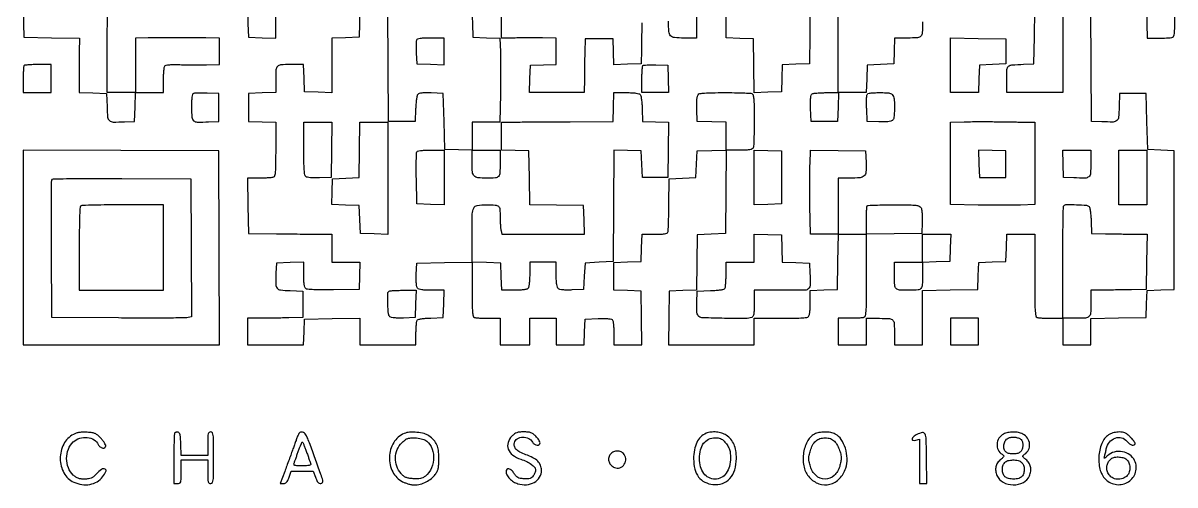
# Model space of a CAD drawing. Extents: x 156 to 936, y 95 to 969.
# Drawn here: x 156 to 936, y 95 to 408 of the extents above; entities that cross this region are included whole.
import ezdxf

# ---------------------------------------------------------------- set-up
doc = ezdxf.new("R2010")
doc.units = 0

msp = doc.modelspace()

# ---------------------------------------------------------------- linework, layer by layer
for points in [[(155.924948, 417), (156.212474, 407.75), (156.5, 398.5), (175.308155, 398.227721), (194.11631, 397.955442), (193.994184, 388.727721, 0.001587), (193.951937, 384.528032, 0.000933), (193.926724, 379.504479, 0.000933), (193.920254, 374.482371, 0.001592), (193.936029, 370.287526), (194, 361.075052), (203.25, 360.787526), (212.5, 360.5), (212.787398, 351.259666, 0.015844), (213.223546, 344.321238, 0.194277), (214.421808, 342.009645, 0.177046), (216.942653, 341.065605, 0.012739), (224.520917, 341.199088), (231.5, 341.5), (231.786212, 351.25), (232.072424, 361), (241.536212, 361), (251, 361), (251.015313, 369.25, -0.009665), (251.084374, 372.509357, -0.012708), (251.280368, 375.477874, -0.010213), (251.55538, 377.928183, -0.108551), (251.896124, 378.866166, -0.184333), (252.771148, 379.519725, -0.042456), (254.611371, 379.877611, -0.026789), (257.502486, 380.032888, -0.007081), (262.130811, 379.967769, 0.003372), (266.353091, 379.877032, 0.002083), (271.318113, 379.824514, 0.002089), (276.224355, 379.813556, 0.003753), (280.25, 379.851604), (289, 380), (289, 389), (289, 398), (279.75, 398.065327, 0.000911), (275.454106, 398.087835, 0.000484), (270.132812, 398.100863, 0.000482), (264.692963, 398.103677, 0.000748), (260, 398.094565, -0.000007), (255.342287, 398.078617, -0.000004), (250.014062, 398.060489, -0.000004), (244.851552, 398.043015, -0.000009), (240.75, 398.029238), (232, 398), (232, 379.5), (232, 361), (222.5, 361), (213, 361), (213, 398.393011, -0.001054), (213.045691, 420.076001, -0.009347)], [(688.87364, 423.615372, 0.000037), (688.808736, 416.342188, 0.000037), (688.736478, 408.10741, 0.000039), (688.666583, 400), (688.5, 380.5), (679.287036, 380.212964), (670.074071, 379.925929), (669.787036, 370.712964), (669.5, 361.5), (660.272703, 361.212775), (651.045405, 360.925549), (650.772703, 379.212775), (650.5, 397.5), (641.25, 397.787526), (632, 398.075052), (632, 407.537526), (632, 417)], [(765, 409.081787, -0.011383), (764.829699, 401.602433, -0.17474), (763.860357, 399.254392, -0.19588), (761.658416, 398.200408, -0.014894), (754.931944, 398), (746.077866, 398), (745.788933, 389.25), (745.5, 380.5), (736.5, 380), (727.5, 379.5), (727.212474, 370.25), (726.924948, 361), (717.498686, 361), (708.072424, 361), (707.786212, 351.25), (707.5, 341.5), (698.5, 341.5), (689.5, 341.5), (689.208654, 350.41543, -0.007874), (689.136581, 354.674656, -0.025891), (689.278743, 357.481964, -0.03736), (689.608404, 359.324421, -0.190691), (690.208654, 360.150117, -0.110447), (691.10652, 360.473134, -0.009524), (693.544105, 360.733216, -0.01219), (696.496014, 360.919039, -0.009158), (699.75, 360.984687), (708, 361), (708, 399), (708, 437)], [(384.075052, 417), (383.787526, 407.75), (383.5, 398.5), (374.25, 398.212474), (365, 397.924948), (365, 379.424948), (365, 360.924948), (355.75, 361.212474), (346.5, 361.5), (346.212474, 370.75), (345.924948, 380), (337.069463, 380, 0.014852), (330.343338, 379.800158, 0.195466), (328.140972, 378.748573, 0.175109), (327.170847, 376.405561, 0.011465), (327, 368.955738), (327, 361.075052), (317.75, 360.787526), (308.5, 360.5), (308.5, 351), (308.5, 341.5), (317.75, 341.212474), (327, 340.924948), (327, 322.569463, -0.002478), (326.948905, 312.261417, -0.01833), (326.720189, 307.353605, -0.036362), (326.288297, 304.606062, -0.248902), (325.418213, 303.606989, -0.068501), (324.399656, 303.368909, -0.007293), (321.968619, 303.178303, -0.008885), (319.052461, 303.044384, -0.007031), (315.896147, 303), (307.955869, 303), (308.227935, 284.25), (308.5, 265.5), (327.5, 265.299228, 0.000224), (335.452664, 265.218754, 0.000205), (343.635938, 265.142972, 0.000205), (350.936742, 265.081359, 0.000677), (355.75, 265.049228), (365, 265), (365, 255.5), (365, 246), (374.537526, 246), (384.075052, 246), (383.787526, 236.75), (383.5, 227.5), (366.059087, 227.285999, -0.004306), (358.398845, 227.257989, -0.010385), (352.733702, 227.403766, -0.008096), (348.515232, 227.668561, -0.154677), (347.309087, 228.158444, -0.15562), (346.715167, 229.086453, -0.030917), (346.321168, 231.042877, -0.024435), (346.075048, 233.830768, -0.009798), (346, 237.659971), (346, 246.075052), (336.75, 245.787526), (327.5, 245.5), (327.199088, 238.520917, 0.012477), (327.062458, 230.988791, 0.170867), (327.97509, 228.45151, 0.198326), (330.222155, 227.237089, 0.017722), (336.759315, 226.788797), (345.5, 226.5), (345.5, 217.5), (345.5, 208.5), (336, 208.300092, -0.001205), (331.692564, 208.219838, -0.000722), (326.573437, 208.144193, -0.000722), (321.478044, 208.083617, -0.001257), (317.25, 208.050092), (308, 208), (308, 199), (308, 190), (326.961067, 190), (345.922134, 190), (346.211067, 198.75), (346.5, 207.5), (365.25, 207.772065), (384, 208.044131), (384, 199.022065), (384, 190), (403, 190), (422, 190), (422.015313, 197.75, -0.009121), (422.07711, 200.806269, -0.012155), (422.251296, 203.57771, -0.009471), (422.494844, 205.866303, -0.110752), (422.797157, 206.706033, -0.192561), (423.533237, 207.236162, -0.02067), (425.63313, 207.666992, -0.020911), (428.460658, 208.005667, -0.010674), (432.031844, 208.206033), (440.5, 208.5), (440.787526, 217.75), (441.075052, 227), (432.659971, 227, -0.009341), (428.67439, 227.074469, -0.027071), (425.928617, 227.326393, -0.038412), (424.062509, 227.748416, -0.145738), (423.078674, 228.405204, -0.126804), (422.594776, 229.431833, -0.023545), (422.298867, 231.514748, -0.021342), (422.157498, 234.264652, -0.01153), (422.206229, 237.655204), (422.5, 245.5), (441.25, 245.772065), (460, 246.044131), (460, 227.629054, 0.002468), (460.05106, 217.285452, 0.018275), (460.279714, 212.36306, 0.036221), (460.711376, 209.607268, 0.24912), (461.581787, 208.606989, 0.06844), (462.599719, 208.368926, 0.007317), (465.0249, 208.178303, 0.008902), (467.933927, 208.044385, 0.00705), (471.081787, 208), (479, 208), (479, 199), (479, 190), (489, 190), (499, 190), (499, 199), (499, 208), (508, 208), (517, 208), (517, 199), (517, 190), (526.461067, 190), (535.922134, 190), (536.211067, 198.75), (536.5, 207.5), (545.41543, 207.791346, -0.007874), (549.674656, 207.863419, -0.025891), (552.481964, 207.721257, -0.03736), (554.324421, 207.391596, -0.190691), (555.150117, 206.791346, -0.10844), (555.472644, 205.905885, -0.010308), (555.733216, 203.60277, -0.012782), (555.918998, 200.812394, -0.009736), (555.984687, 197.75), (556, 190), (565.522559, 190), (575.045117, 190), (574.772559, 208.25), (574.5, 226.5), (565.25, 226.787526), (556, 227.075052), (556, 236.5), (556, 245.924948), (565.25, 246.212474), (574.5, 246.5), (574.787526, 255.75), (575.075052, 265), (583.568911, 265, 0.008289), (587.627024, 265.067282, 0.028584), (590.246543, 265.30449, 0.043436), (591.910317, 265.701568, 0.224484), (592.576178, 266.337922, 0.08044), (592.787895, 267.351737, 0.001758), (592.999053, 272.397627, 0.003967), (593.178948, 278.318636, 0.002664), (593.294794, 285.087922), (593.5, 302.5), (602.5, 303), (611.5, 303.5), (612, 312.5), (612.5, 321.5), (622.265635, 321.786401), (632.03127, 322.072801), (631.765635, 293.786401), (631.5, 265.5), (622, 265), (612.5, 264.5), (612.228072, 245.787236), (611.956143, 227.074471), (602.728072, 226.787236), (593.5, 226.5), (593.227441, 208.25), (592.954883, 190), (621.977441, 190), (651, 190), (651, 199), (651, 208), (668.8, 208, 0.003861), (677.080768, 208.063952, 0.011908), (682.675375, 208.283708, 0.011288), (686.588868, 208.619714, 0.17093), (687.8, 209.2, 0.144682), (688.310039, 210.138013, 0.021131), (688.677383, 212.298731, 0.02038), (688.921656, 215.152513, 0.011159), (689, 218.662474), (689, 226.924948), (698.25, 227.212474), (707.5, 227.5), (707.772065, 246.25), (708.044131, 265), (717.489278, 265), (726.934426, 265), (726.934426, 237.094407, -0.001519), (726.886312, 221.257021, -0.012056), (726.665224, 213.935252, -0.018991), (726.275534, 209.724126, -0.27518), (725.385426, 208.594407, -0.068895), (724.383989, 208.361159, -0.007139), (721.965469, 208.174607, -0.008769), (719.063702, 208.043456, -0.006907), (715.918213, 208), (708, 208), (708, 199), (708, 190), (717.5, 190), (727, 190), (727, 199), (727, 208), (735.893011, 208, -0.014293), (742.629342, 207.807402, -0.190034), (744.840438, 206.785965, -0.179949), (745.821795, 204.50542, -0.01257), (746, 197.418213), (746, 190), (755.5, 190), (765, 190), (765, 208.477935), (765, 226.955869), (783.75, 227.227935), (802.5, 227.5), (802.787036, 236.712964), (803.074071, 245.925929), (812.287036, 246.212964), (821.5, 246.5), (821.787526, 255.75), (822.075052, 265), (831.537526, 265), (841, 265), (841, 237.106989, 0.001482), (841.047441, 221.102837, 0.01238), (841.269618, 213.864913, 0.020733), (841.66906, 209.7558, 0.273), (842.581787, 208.606989, 0.06844), (843.599719, 208.368926, 0.007317), (846.0249, 208.178303, 0.008902), (848.933927, 208.044385, 0.00705), (852.081787, 208), (860, 208), (860, 199), (860, 190), (869.5, 190), (879, 190), (879, 198.977935), (879, 207.955869), (897.75, 208.227935), (916.5, 208.5), (916.787036, 217.712964), (917.074071, 226.925929), (926.287036, 227.212964), (935.5, 227.5), (935.5, 274.5), (935.5, 321.5), (926.5, 322), (917.5, 322.5), (917, 341.5), (916.5, 360.5), (907.5, 360.5), (898.5, 360.5), (898.212602, 351.259666, -0.015844), (897.776454, 344.321238, -0.194277), (896.578192, 342.009645, -0.177046), (894.057347, 341.065605, -0.012739), (886.479083, 341.199088), (879.5, 341.5), (879.237975, 379.25), (878.97595, 417)], [(459.924948, 417), (460.212474, 407.75), (460.5, 398.5), (469.679973, 398.213401), (478.859946, 397.926802), (479.179973, 388.713401, -0.006732), (479.282283, 383.901265, -0.002005), (479.310094, 376.551749, -0.002011), (479.275025, 368.295699, -0.002172), (479.173538, 360.25), (478.847075, 341), (469.423538, 341), (460, 341), (460, 331.462474), (460, 321.924948), (450.75, 322.212474), (441.5, 322.5), (441, 341.5), (440.5, 360.5), (432.403945, 360.787955, 0.009286), (428.542386, 360.853535, 0.027996), (425.914254, 360.702074, 0.040696), (424.140288, 360.351899, 0.151604), (423.197621, 359.738119, 0.125475), (422.74742, 358.789423, 0.012743), (422.327227, 356.311068, 0.015307), (421.98723, 353.284084, 0.011626), (421.793676, 349.950164), (421.5, 341.5), (412.5, 341.5), (403.5, 341.5), (403.237975, 379.25), (402.97595, 417)], [(574.920976, 408.25, -0.000753), (574.878466, 404.215499, -0.000414), (574.814941, 399.279688, -0.000413), (574.742218, 394.27269, -0.000662), (574.670976, 390), (574.5, 380.5), (565.289473, 380.212997), (556.078945, 379.925993), (555.789473, 388.712997), (555.5, 397.5), (546, 397.5), (536.5, 397.5), (536.301866, 388.5, 0.00132), (536.222157, 384.385751, 0.000758), (536.146698, 379.426562, 0.000758), (536.08599, 374.443617, 0.001265), (536.051866, 370.25), (536, 361), (517.462474, 361), (498.924948, 361), (499.212474, 370.25), (499.5, 379.5), (508.25, 379.788933), (517, 380.077866), (517, 389.038933), (517, 398), (507.75, 398.093918, 0.002292), (503.539118, 398.117367, 0.001345), (498.5, 398.108771, 0.001345), (493.460889, 398.073066, 0.002292), (489.25, 398.012598), (480, 397.83736), (479.986345, 415.16868, 0.003246)], [(612, 417), (612, 407.5), (612, 398), (603.535184, 398, -0.022302), (597.035872, 398.290042, -0.186391), (594.4438, 399.567014, -0.169875), (593.254185, 402.319431, -0.017857), (593, 409.434259)], [(860, 416.924948), (860, 388.962474), (860, 361), (841, 361), (822, 361), (822, 369.980948, -0.014075), (822.189349, 376.706186, -0.199016), (823.214245, 378.832254, -0.165509), (825.52461, 379.810854, -0.009074), (833.5, 380.245668), (840.5, 380.5), (840.772559, 398.75), (841.045117, 417)], [(916.771593, 417.25), (917.043186, 398), (926.002541, 398, 0.004741), (931.552873, 398.052634, 0.053368), (933.735687, 398.328249, 0.153931), (934.856188, 398.996413, 0.122131), (935.516124, 400.25, 0.054093), (935.724896, 401.805286, 0.002845), (935.823778, 406.832812, 0.00446), (935.854068, 412.824029, 0.003227)]]:
    msp.add_lwpolyline(points, format="xyb")
msp.add_lwpolyline([(307.924948, 417), (308.212474, 407.75), (308.5, 398.5), (317.75, 398.212474), (327, 397.924948), (327, 407.462474), (327, 417)])
for points in [[(422.421649, 396.656415, 0.078282), (422.23321, 395.773024, 0.007235), (422.144753, 393.531874, 0.009185), (422.126964, 390.841003, 0.007079), (422.203033, 387.906415), (422.5, 380.5), (431.75, 380.212474), (441, 379.924948), (441, 388.962474), (441, 398), (431.968615, 398, 0.007567), (427.610611, 397.934044, 0.027394), (424.847946, 397.698536, 0.041983), (423.10667, 397.302323, 0.228018)], [(156.666667, 379.333333, 0.174709), (156.400808, 378.76784, 0.005871), (156.195833, 376.267708, 0.010477), (156.048334, 373.266524, 0.007039), (156, 369.833333), (156, 361), (165.5, 361), (175, 361), (175, 370.5), (175, 380), (166.166667, 380, 0.007039), (162.733476, 379.951666, 0.010477), (159.732292, 379.804167, 0.005871), (157.23216, 379.599192, 0.174709)], [(592.787526, 370.25), (593.075052, 361), (584.037526, 361), (575, 361), (575, 369.833333, -0.007429), (575.05105, 373.269125, -0.010988), (575.206746, 376.278621, -0.006414), (575.423524, 378.778731, -0.173222), (575.703816, 379.370483, -0.17855), (576.286747, 379.639255, -0.007766), (578.564452, 379.783202, -0.012381), (581.319749, 379.846095, -0.008434), (584.453816, 379.787149), (592.5, 379.5)], [(271.25, 360.356866, 0.232854), (270.669213, 359.69013, 0.031797), (270.299832, 357.824681, 0.024655), (270.068139, 355.026422, 0.008328), (270, 350.935719, 0.017143), (270.229245, 344.251348, 0.202859), (271.377194, 341.985011, 0.175683), (273.887823, 341.057614, 0.012279), (281.520917, 341.199088), (288.5, 341.5), (288.5, 351), (288.5, 360.5), (280.5, 360.690199, 0.006392), (277.344709, 360.724863, 0.008556), (274.482813, 360.670739, 0.00628), (272.100026, 360.554893, 0.08407)], [(573.833879, 359.700164, -0.126595), (574.271826, 358.772011, -0.012295), (574.682026, 356.299919, -0.014976), (575.015093, 353.281363, -0.011302), (575.206324, 349.950164), (575.5, 341.5), (584.271921, 341.210747), (593.043842, 340.921495), (592.771921, 322.210747), (592.5, 303.5), (584, 303.5), (575.5, 303.5), (575, 312.5), (574.5, 321.5), (565.262062, 321.787366), (556.024123, 322.074732), (555.762062, 284.287366), (555.5, 246.5), (546, 246), (536.5, 245.5), (536, 236.5), (535.5, 227.5), (527.655204, 227.206229, -0.01153), (524.264652, 227.157498, -0.021342), (521.514748, 227.298867, -0.023545), (519.431833, 227.594776, -0.126804), (518.405204, 228.078674, -0.145524), (517.748928, 229.060853, -0.03848), (517.326735, 230.921657, -0.027148), (517.0746, 233.657348, -0.009406), (517, 237.622445), (517, 246), (508, 246), (499, 246), (499, 237.7, -0.011084), (498.92177, 234.171507, -0.020332), (498.677711, 231.306878, -0.021091), (498.310542, 229.139671, -0.144849), (497.8, 228.2, -0.144682), (496.861987, 227.689961, -0.021131), (494.701269, 227.322617, -0.02038), (491.847487, 227.078344, -0.011159), (488.337526, 227), (480.075052, 227), (479.787526, 236.25), (479.5, 245.5), (469.75, 245.786212), (460, 246.072424), (460, 264.501028, -0.004868), (460.138448, 278.720407, -0.107552), (461.092453, 282.727052, -0.248608), (463.539576, 284.531704, -0.03704), (469.852471, 285, -0.015505), (475.694278, 284.818797, -0.171015), (477.81715, 283.919332, -0.189717), (478.793506, 281.930188, -0.019854), (479.013655, 276.643011, 0.007474), (479.062508, 273.745721, 0.008266), (479.197904, 270.946953, 0.007766), (479.38985, 268.564761, 0.041522), (479.621712, 267.282787), (480.216115, 265.065574), (508.143874, 265.065574), (536.071633, 265.065574), (535.785817, 274.782787), (535.5, 284.5), (517.272472, 284.772472), (499.044944, 285.044944), (498.772472, 303.272472), (498.5, 321.5), (489.25, 321.787526), (480, 322.075052), (480, 331.537526), (480, 341), (488.75, 341.053693, 0.000104), (493.81881, 341.085849, 0.000018), (503.448438, 341.149279, 0.000019), (514.755624, 341.2246, 0.000017), (526.5, 341.303693), (555.5, 341.5), (555.786212, 351.25), (556.072424, 361), (564.413767, 361, -0.009978), (568.188532, 360.924665, -0.024307), (570.959969, 360.67871, -0.03033), (572.91475, 360.287012, -0.156169)], [(649.418213, 360.393011, -0.244878), (650.282401, 359.415774, -0.038952), (650.718391, 356.81213, -0.019343), (650.948251, 352.159864, -0.002672), (651, 342.474799, -0.003264), (650.955949, 335.727001, -0.004765), (650.821697, 329.784097, -0.00242), (650.635738, 324.754472, -0.081332), (650.393011, 323.581787, -0.192406), (649.653872, 322.782907, -0.06988), (648.154102, 322.311531, -0.034532), (645.571713, 322.062976, -0.00673), (640.893011, 322), (632, 322), (632, 331.463788), (632, 340.927576), (622.25, 341.213788), (612.5, 341.5), (612.207992, 349.84692, -0.010573), (612.15782, 353.47591, -0.020484), (612.297825, 356.373366, -0.022589), (612.592049, 358.549085, -0.128993), (613.080436, 359.59692, -0.178745), (614.333939, 360.321834, -0.023155), (617.455832, 360.711783, -0.016027), (622.430154, 360.940325, -0.003465), (631.040657, 361, -0.003363), (637.590857, 360.955938, -0.004891), (643.367318, 360.821697, -0.002541), (648.250423, 360.635568, -0.080983)], [(744.964816, 359.065741, -0.106729), (745.87883, 355.872074, -0.021971), (746.009357, 349.981917, -0.017974), (745.670347, 344.115342, -0.198655), (744.594796, 342.078674, -0.126804), (743.568167, 341.594776, -0.023545), (741.485252, 341.298867, -0.021342), (738.735348, 341.157498, -0.01153), (735.344796, 341.206229), (727.5, 341.5), (727.206869, 349.916411, -0.006125), (727.131923, 353.23728, -0.008183), (727.150171, 356.252242, -0.006003), (727.236697, 358.764851, -0.080166), (727.425484, 359.666411, -0.220823), (728.073166, 360.294093, -0.044921), (729.664091, 360.692306, -0.02981), (732.149804, 360.931365, -0.009069), (735.933431, 361, -0.0074), (740.407308, 360.933784, -0.045377), (742.695822, 360.657161, -0.096493), (744.053158, 360.077882, -0.121501)], [(364.772065, 322.25), (364.5, 303.5), (356.655204, 303.206229, -0.011717), (353.322336, 303.159573, -0.020393), (350.560919, 303.298353, -0.02142), (348.440739, 303.583799, -0.129736), (347.443665, 304.046754, -0.184089), (346.73786, 305.296889, -0.019558), (346.361835, 308.678017, -0.014644), (346.136352, 313.998022, -0.003268), (346.076923, 323.090524), (346.076923, 341), (355.560527, 341), (365.044131, 341)], [(831.75, 341.063793), (841, 341), (841, 313.036212), (841, 285.072424), (831.25, 284.786212, -0.005573), (826.247186, 284.695144, -0.001813), (818.85625, 284.669796, -0.001807), (810.643566, 284.70109, -0.002035), (802.75, 284.791817), (784, 285.083634), (784, 313.004291), (784, 340.924948), (793.25, 341.212474, -0.004156), (797.51219, 341.309506, -0.002297), (802.720312, 341.360841, -0.002289), (807.999661, 341.364454, -0.003681), (812.5, 341.313793, 0.000868), (817.000323, 341.237811, 0.00054), (822.279688, 341.163546, 0.000542), (827.487862, 341.101549, 0.000981)], [(441, 303.462474), (441, 284.924948), (431.75, 285.212474), (422.5, 285.5), (422.267123, 302.5, -0.00257), (422.210592, 309.10516, -0.003849), (422.235279, 314.873438, -0.001636), (422.310426, 319.800433, -0.082207), (422.485738, 320.75, -0.245532), (423.122652, 321.334658, -0.032523), (424.976495, 321.702901, -0.02475), (427.790814, 321.932979, -0.008021), (431.968615, 322), (441, 322)], [(479, 313.106989, -0.013048), (478.826319, 306.452734, -0.172537), (477.897552, 304.218081, -0.193967), (475.811393, 303.205172, -0.01721), (469.852471, 303, -0.024549), (463.916473, 303.291627, -0.182149), (461.423534, 304.522175, -0.16906), (460.262248, 307.143915, -0.020507), (460, 313.535184), (460, 322), (469.5, 322), (479, 322)], [(726.796198, 313.520365, -0.024754), (726.7176, 307.179672, -0.188489), (725.484212, 304.521953, -0.172538), (722.711576, 303.277182, -0.02007), (715.80887, 303), (708, 303), (708, 284), (708, 265), (698.559426, 265), (689.118852, 265), (688.809426, 284.25, -0.002145), (688.714569, 292.299982, -0.001979), (688.685343, 300.568904, -0.001975), (688.717568, 307.935779, -0.006585), (688.82153, 312.771802), (689.14306, 322.043605), (707.82153, 321.771802), (726.5, 321.5)], [(879, 313.019052, -0.01682), (878.772817, 306.267676, -0.202101), (877.627338, 303.990719, -0.176722), (875.11956, 303.058134, -0.012322), (867.479083, 303.199088), (860.5, 303.5), (860.212474, 312.75), (859.924948, 322), (869.462474, 322), (879, 322)], [(269.759875, 255.77153), (270.019749, 209.043061), (267.759875, 208.494001, -0.057675), (266.004934, 208.276836, -0.000538), (252.945088, 208.187752, -0.00181), (237.910959, 208.155786, -0.001169), (220.5, 208.222471), (175.5, 208.5), (175.239372, 254.5, -0.000997), (175.174287, 272.225103, -0.001596), (175.197198, 287.357597, -0.000282), (175.267665, 300.72814, -0.090314), (175.461789, 301.759906, -0.301449), (176.45055, 302.464468, -0.003096), (185.402033, 302.70934, -0.005599), (198.68089, 302.841585, -0.001079), (222.722417, 302.759906), (269.5, 302.5)], [(195.25, 284.337719, 0.286605), (194.579791, 283.416621, 0.006896), (194.265434, 277.906228, 0.008864), (194.055066, 269.647433, 0.001935), (194, 255.416667), (194, 227), (222.5, 227), (251, 227), (251, 256), (251, 285), (223.75, 284.921053, 0.001717), (213.21496, 284.854351, 0.002675), (204.1375, 284.717133, 0.000767), (196.247198, 284.543529, 0.090243)], [(764.02949, 282.944897, -0.088828), (764.423103, 281.733673, -0.014662), (764.688284, 279.280836, -0.01571), (764.826268, 276.344376, -0.01331), (764.79184, 273.237562), (764.5, 265.5), (745.75, 265.227935), (727, 264.955869), (727, 274.311268, -0.006288), (727.045661, 277.942075, -0.009473), (727.185166, 281.103684, -0.004861), (727.378282, 283.753061, -0.17756), (727.630351, 284.297018, -0.18824), (728.212086, 284.552124, -0.001617), (733.174243, 284.740338, -0.005363), (738.919099, 284.877953, -0.003397), (745.618001, 284.921019, -0.002217), (756.280169, 284.869847, -0.024427), (760.54442, 284.621913, -0.069684), (762.792112, 284.057394, -0.175311)], [(877.833879, 283.700164, -0.126595), (878.271826, 282.772011, -0.012295), (878.682026, 280.299919, -0.014976), (879.015093, 277.281363, -0.011302), (879.206324, 273.950164), (879.5, 265.5), (889, 265.329024, 0.000732), (893.308958, 265.257785, 0.000438), (898.433044, 265.185059, 0.000438), (903.535488, 265.121577, 0.000761), (907.772065, 265.079024), (917.044131, 265), (916.772065, 246.25), (916.5, 227.5), (906.5, 227.353259, -0.000203), (902.034694, 227.289552, -0.000132), (896.867188, 227.219291, -0.000132), (891.818213, 227.153308, -0.000251), (887.75, 227.103259), (879, 227), (879, 218.106989, -0.014768), (878.800362, 211.349521, -0.195511), (877.747254, 209.14255, -0.175208), (875.400012, 208.170753, -0.01141), (867.918213, 208), (860, 208), (860, 245.833333, -0.00165), (860.048012, 260.386122, -0.002679), (860.195833, 272.748958, -0.000409), (860.394288, 283.692981, -0.193992), (860.666667, 284.333333, -0.197921), (862.554382, 285.119473, -0.010171), (869.304051, 285.007922, -0.010041), (876.04997, 284.623341, -0.202981)], [(669.787036, 255.287036), (670.074071, 246.074071), (679.287036, 245.787036), (688.5, 245.5), (688.800912, 238.520917, -0.012654), (688.940082, 230.695307, -0.186355), (687.947717, 228.18167, -0.199847), (685.553916, 227.078583, -0.014853), (678.206875, 227.02269, 0.002586), (673.854449, 227.096358, 0.001639), (668.781082, 227.139354, 0.001646), (663.798511, 227.148847, 0.003042), (659.75, 227.118604), (651, 227), (651, 218.106989, -0.00673), (650.937024, 213.428287, -0.034532), (650.688469, 210.845898, -0.06988), (650.217093, 209.346128, -0.192406), (649.418213, 208.606989, -0.092118), (645.257899, 207.838367, -0.004379), (631.006148, 207.977807, -0.003049), (616.355023, 208.338894, -0.151297), (613.644932, 209.270365, -0.118939), (612.768477, 210.305331, -0.077992), (612.2893, 211.800071, -0.040111), (612.110962, 214.193453, -0.007825), (612.203802, 218.520365), (612.5, 226.5), (621.467001, 226.792098, 0.009786), (625.292364, 226.991711, 0.020298), (628.262875, 227.326695, 0.020215), (630.447011, 227.75425, 0.195149), (631.201688, 228.292098, 0.112618), (631.504907, 229.144238, 0.008743), (631.748365, 231.568616, 0.011595), (631.922842, 234.501991, 0.008591), (631.984687, 237.75), (632, 246), (641.5, 246), (651, 246), (651, 255.537526), (651, 265.075052), (660.25, 264.787526), (669.5, 264.5)], [(783.787526, 255.75), (783.5, 246.5), (774.25, 246.212474), (765, 245.924948), (765, 238.044262, -0.010507), (764.845999, 230.716688, -0.155063), (763.974876, 228.328031, -0.209823), (761.976832, 227.237084, -0.021535), (756.474799, 227, -0.012844), (749.471961, 227.179913, -0.180977), (747.205741, 228.163402, -0.188822), (746.191121, 230.375623, -0.014193), (746, 237.106989), (746, 246), (755.5, 246), (765, 246), (765, 255.5), (765, 265), (774.537526, 265), (784.075052, 265)], [(421.787526, 217.75), (421.5, 208.5), (413.655204, 208.206229, -0.01153), (410.264652, 208.157498, -0.021342), (407.514748, 208.298867, -0.023545), (405.431833, 208.594776, -0.126804), (404.405204, 209.078674, -0.200106), (403.418427, 210.959939, -0.011327), (402.97982, 217.653901, -0.011379), (402.845585, 224.358722, -0.1982), (403.666667, 226.333333, -0.174822), (404.232541, 226.599219, -0.00583), (406.743315, 226.804167, -0.010438), (409.756615, 226.951668, -0.007009), (413.204192, 227), (422.075052, 227)], [(190.019933, 129.304874, 0.155085), (183.446426, 122.721335, 0.121764), (181.089277, 112.858051, 0.123692), (183.607982, 103.151531, 0.162571), (190.27066, 96.96382, 0.069297), (195.787964, 95.33084, 0.082412), (201.211763, 95.412558, 0.088017), (206.036683, 97.201726, 0.093672), (209.8321, 100.513679, 0.05619), (212.073389, 104.134649, 0.416074), (211.451506, 105.856571, 0.27349), (209.103251, 105.625041, 0.045646), (205.564771, 102.5, -0.024926), (203.598573, 100.613102, -0.074821), (202.031494, 99.618323, -0.076884), (200.265359, 99.143223, -0.027337), (197.647699, 99, -0.027821), (195.203317, 99.136115, -0.058154), (193.349383, 99.565181, -0.061696), (191.713659, 100.389587, -0.035125), (189.961872, 101.75, -0.119766), (186.619322, 106.616155, -0.091121), (185.44617, 113, -0.091121), (186.619322, 119.383845, -0.119766), (189.961872, 124.25, -0.109314), (194.323486, 126.705531, -0.101488), (199.437121, 127.180995, -0.110009), (204.001516, 125.62417, -0.149966), (206.868104, 122.390135, 0.120484), (208.094496, 120.833665, 0.124305), (209.88709, 120.041075, 0.18771), (211.361942, 120.343328, 0.254691), (212, 121.514685, 0.122155), (211.799959, 122.321267, 0.022234), (211.014446, 123.659857, 0.022756), (209.929398, 125.177676, 0.018921), (208.644924, 126.690392, 0.026254), (206.558282, 128.74015, 0.078204), (204.874335, 129.814512, 0.06936), (202.829944, 130.387596, 0.017646), (199.394924, 130.730582, 0.018725), (196.432851, 130.809943, 0.035079), (194.045235, 130.616628, 0.041092), (191.9809, 130.126615, 0.040834)], [(258.701236, 130.367903, 0.18639), (258.417979, 129.728201, 0.002081), (258.205988, 124.927863, 0.006098), (258.050648, 119.336228, 0.003894), (258, 112.833333), (258, 96), (260.5, 96, 0.093656), (261.948613, 96.273745, 0.227396), (262.671875, 97.05, 0.071364), (262.953338, 98.789706, 0.004478), (263, 104), (263, 112), (272, 112), (281, 112), (281, 104, 0.005351), (281.051385, 99.198839, 0.055952), (281.3125, 97.25, 0.176663), (281.921799, 96.349175, 0.157888), (283, 96, 0.267644), (284.131287, 96.652291, 0.103099), (284.721429, 98.4375, 0.026629), (284.959338, 102.362042, 0.001825), (285, 113.5, 0.001825), (284.959338, 124.637958, 0.026629), (284.721429, 128.5625, 0.103099), (284.131287, 130.347709, 0.267644), (283, 131, 0.157888), (281.921799, 130.650825, 0.176663), (281.3125, 129.75, 0.055952), (281.051385, 127.801161, 0.005351), (281, 123), (281, 115), (272.042064, 115), (263.084129, 115), (262.792064, 122.739156, 0.008421), (262.577277, 126.671754, 0.038474), (262.239274, 128.933965, 0.076427), (261.72616, 130.226948, 0.216275), (260.951236, 130.773725, 0.047014), (260.306808, 130.834818, 0.044782), (259.651434, 130.776373, 0.048101), (259.081091, 130.615714, 0.104047)], [(342.129925, 128.81934, 0.001911), (341.640232, 127.503569, 0.000371), (340.767355, 125.125056, 0.000395), (339.753785, 122.350033, 0.000365), (338.717722, 119.5, -0.000688), (337.526169, 116.228822, -0.000353), (336.024496, 112.132812, -0.000351), (334.472713, 107.918502, -0.00053), (333.114562, 104.25), (330.050306, 96), (332.305987, 96, 0.097165), (333.481787, 96.23067, 0.11645), (334.398098, 96.883863, 0.075283), (335.191298, 98.123113, 0.021566), (336.030834, 100.25), (337.5, 104.5), (345, 104.5), (352.5, 104.5), (353.969166, 100.25, 0.021645), (354.806071, 98.130766, 0.074599), (355.599076, 96.888969, 0.115448), (356.511886, 96.232221, 0.09877), (357.675985, 96, 0.281475), (358.780939, 96.675557, 0.188644), (358.933659, 98.191742, 0.018811), (357.686352, 102.083784, 0.000342), (350.270011, 122.5, 0.009463), (348.688421, 126.601456, 0.040537), (347.507187, 128.938438, 0.074612), (346.407321, 130.249618, 0.145575), (345.18049, 130.81934, 0.070563), (344.142407, 130.82426, 0.111499), (343.312201, 130.513441, 0.103436), (342.654666, 129.854519, 0.054578)], [(414.020563, 129.937978, 0.160355), (406.918799, 123.755757, 0.126704), (404.044011, 113.923036, 0.126481), (406.274897, 103.911516, 0.159549), (412.96189, 97.25, 0.027517), (414.92941, 96.390083, 0.021352), (417.152419, 95.667389, 0.021797), (419.289729, 95.171381, 0.0477), (420.96189, 95.021962, 0.066146), (424.837166, 95.561384, 0.048957), (428.878487, 97.120696, 0.049401), (432.494721, 99.412141, 0.072058), (435.098931, 102.133472, 0.041462), (436.352714, 104.241007, 0.059995), (437.062171, 106.285943, 0.042387), (437.404985, 108.921023, 0.011162), (437.5, 113.17667, 0.028), (437.194645, 118.625075, 0.077324), (436.186003, 122.322552, 0.086329), (434.178191, 125.302648, 0.041112), (430.701649, 128.373429, 0.102183), (427.594825, 129.827218, 0.035137), (422.67268, 130.640567, 0.035443), (417.619848, 130.755097, 0.087747)], [(427.914815, 125.544051, -0.163652), (432.23514, 121.080722, -0.106916), (433.895135, 114.04396, -0.100993), (432.52106, 106.605196, -0.130396), (428.37118, 101.069606, -0.040912), (426.633625, 99.91526, -0.072198), (425.025056, 99.308919, -0.057143), (423.064092, 99.107871, -0.017468), (420.082013, 99.24791, -0.02074), (417.123118, 99.614699, -0.06116), (415.16068, 100.193858, -0.071578), (413.571994, 101.17239, -0.03667), (411.885622, 102.801981, -0.096927), (408.990761, 107.675868, -0.093047), (408.091026, 113.353943, -0.093019), (409.311734, 118.973207, -0.096796), (412.478869, 123.678869, -0.026702), (414.434092, 125.435713, -0.071076), (416.042869, 126.392863, -0.071527), (417.849279, 126.857922, -0.027298), (420.44966, 127, -0.026836), (422.436229, 126.8933, -0.021327), (424.560534, 126.572315, -0.021804), (426.508117, 126.103513, -0.049398)], [(486.923077, 128.076923, 0.12282), (484.342678, 123.781741, 0.168158), (484.506601, 119.308856, 0.141523), (487.53385, 115.335026, 0.07965), (492.956095, 112.514583, -0.030785), (496.967428, 110.902009, -0.047262), (500.179847, 108.984075, -0.058464), (502.32417, 106.988481, -0.177972), (503, 105.149926, -0.067642), (502.889477, 104.336691, -0.027652), (502.532222, 103.277984, -0.026741), (502.017091, 102.167121, -0.030844), (501.407563, 101.17149, -0.059527), (500.367463, 100.009086, -0.104275), (499.247829, 99.376681, -0.074057), (497.707368, 99.130426, -0.018855), (495.17174, 99.198984, -0.023325), (492.581347, 99.488695, -0.082048), (490.995632, 100.017264, -0.094494), (489.785168, 100.983983, -0.037091), (488.514177, 102.71148, 0.061935), (486.780096, 104.83894, 0.128346), (484.920907, 105.873802, 0.259954), (483.593294, 105.526261, 0.204301), (483, 104.134859, 0.127823), (483.607675, 101.796683, 0.064939), (485.430568, 99.339289, 0.060176), (488.030054, 97.225719, 0.067944), (490.957187, 95.894681, 0.089352), (496.864232, 95.225136, 0.11331), (502.110158, 96.796443, 0.128831), (505.688876, 100.28704, 0.136237), (507, 105.009659, 0.09678), (506.344248, 108.365764, 0.100619), (504.476928, 111.175983, 0.07809), (501.222439, 113.538353, 0.036276), (496.400593, 115.574159, -0.035652), (492.441242, 117.240008, -0.084598), (489.882506, 119.138439, -0.122658), (488.653001, 121.287894, -0.133602), (488.629326, 123.690541, -0.195955), (490.617507, 126.34541, -0.128721), (494.330478, 127.433102, -0.119447), (498.31769, 126.588132, -0.159533), (500.974382, 124.047868, 0.122851), (502.226005, 122.665699, 0.124896), (503.972553, 122.044063, 0.177934), (505.398574, 122.421502, 0.244681), (506, 123.576923, 0.115959), (505.812648, 124.373898, 0.028583), (505.141346, 125.549279, 0.027718), (504.195777, 126.842082, 0.024625), (503.076923, 128.076923, 0.034195), (501.312711, 129.615022, 0.0755), (499.746639, 130.466418, 0.065802), (497.864647, 130.879026, 0.021106), (495, 131, 0.021106), (492.135353, 130.879026, 0.065802), (490.253361, 130.466418, 0.0755), (488.687289, 129.615022, 0.034195)], [(618.5, 130.045972, 0.097971), (614.867771, 127.627034, 0.083377), (612.181952, 123.877538, 0.070072), (610.543114, 118.853343, 0.043939), (610.001554, 112.6849, 0.060493), (610.848421, 105.725371, 0.101866), (613.370972, 100.435379, 0.114546), (617.525541, 96.973455, 0.091527), (623.135764, 95.335487, 0.109106), (629.531938, 96.079696, 0.127286), (634.614084, 99.455999, 0.11177), (637.861825, 105.281659, 0.071036), (638.981996, 113, 0.037954), (638.589727, 118.321572, 0.065807), (637.362952, 122.573767, 0.075077), (635.22174, 125.972609, 0.067551), (632.102117, 128.730067, 0.0729), (629.123342, 130.144853, 0.050399), (625.45822, 130.876965, 0.050334), (621.714318, 130.861459, 0.071992)], [(630.700723, 124.75, -0.034921), (632.77082, 122.131433, -0.058343), (634.072578, 119.646686, -0.057857), (634.771745, 116.913591, -0.033727), (635, 113.533623, -0.061579), (634.271142, 107.637974, -0.095196), (632.110842, 102.999041, -0.114517), (628.737184, 100.057304, -0.122881), (624.5, 99, -0.117949), (620.254327, 100.015672, -0.115059), (616.882819, 102.848174, -0.097396), (614.728866, 107.321234, -0.063734), (614, 113.016082, -0.060455), (614.705146, 118.826708, -0.100972), (616.807711, 123.260686, -0.12043), (620.163323, 126.013526, -0.112302), (624.5, 127, -0.030029), (626.561372, 126.876087, -0.057063), (628.175931, 126.491089, -0.065677), (629.507509, 125.79912, -0.055461)], [(691.841427, 129.475929, 0.153555), (686.879624, 124.343542, 0.086725), (684.375289, 115.974428, 0.084257), (684.827481, 107.006196, 0.130267), (688.373172, 100.154986, 0.124647), (694.904245, 95.818526, 0.147614), (702.279203, 95.486352, 0.142003), (708.814263, 99.317282, 0.112534), (713.001877, 106.393918, 0.083792), (713.940586, 112.912827, 0.06801), (712.814134, 119.893443, 0.072098), (709.990396, 125.895363, 0.128158), (705.953117, 129.524244, 0.076842), (702.83235, 130.571847, 0.043505), (698.849301, 130.905331, 0.043592), (694.888611, 130.545693, 0.080142)], [(705.463184, 124.627725, -0.071664), (707.066024, 122.485319, -0.032026), (708.553885, 119.285158, -0.032033), (709.639065, 115.86366, -0.060846), (709.988846, 113, -0.040312), (709.922639, 112.18014, -0.009094), (709.672974, 110.803016, -0.009367), (709.325173, 109.219966, -0.00896), (708.913537, 107.627288, -0.138911), (705.098481, 101.361208, -0.189171), (699, 98.96827, -0.189171), (692.901519, 101.361208, -0.138911), (689.086463, 107.627288, -0.016035), (688.307694, 110.826608, -0.051755), (688.08232, 113.000815, -0.051724), (688.308189, 115.175662, -0.016001), (689.087847, 118.377725, -0.056939), (690.604313, 122.124398, -0.089369), (692.77389, 124.825974, -0.097959), (695.58922, 126.440247, -0.081511), (699, 127, -0.03249), (701.042272, 126.867152, -0.055523), (702.699737, 126.460055, -0.060584), (704.125805, 125.730633, -0.047931)], [(761.25, 129.266966, 0.0524), (758.908906, 127.767927, 0.177961), (757.985285, 126.242085, 0.415761), (758.587512, 125.354117, 0.108602), (760.5, 125.410644), (763, 126.038104), (763, 111.019052), (763, 96), (765.523614, 96), (768.047228, 96), (767.773614, 113.237194, 0.003866), (767.472216, 126.003186, 0.089024), (766.718468, 129.558395, 0.357152), (764.951468, 130.519661, 0.069361)], [(819.888053, 129.500358, 0.123329), (816.801801, 126.663885, 0.127115), (815.460801, 122.739266, 0.132996), (816.212068, 118.791707, 0.140934), (818.844589, 115.864983, -0.037303), (819.915317, 115.079666, -0.282506), (820.099864, 114.508938, -0.149582), (819.701925, 113.837303, -0.009862), (817.989099, 112.337374, 0.064423), (815.822721, 109.977252, 0.096327), (814.679708, 107.430688, 0.095178), (814.567026, 104.618497, 0.061588), (815.447072, 101.472432, 0.172483), (819.620715, 96.877438, 0.120598), (826.458819, 95.118468, 0.121764), (833.286059, 96.721334, 0.177346), (837.445059, 101.214266, 0.065867), (838.298984, 104.370386, 0.087421), (838.175196, 107.336611, 0.089971), (837.055344, 110.018395, 0.074202), (835.001376, 112.345388, -0.009888), (833.294206, 113.840525, -0.150075), (832.898421, 114.510156, -0.282229), (833.083527, 115.079649, -0.037051), (834.155411, 115.864983, 0.141474), (836.816264, 118.829519, 0.136143), (837.538306, 122.802831, 0.129484), (836.110949, 126.732661, 0.122512), (832.908806, 129.547158, 0.072419), (829.943901, 130.571549, 0.047955), (826.351342, 130.903881, 0.048134), (822.781677, 130.546482, 0.075606)], [(831.744406, 125.797161, -0.160638), (832.704762, 124.263725, -0.069949), (832.950674, 121.844294, -0.067884), (832.51224, 119.349105, -0.11954), (831.428571, 117.571429, -0.129878), (829.543295, 116.474174, -0.060207), (826.719926, 116.051767, -0.059342), (823.802166, 116.31597, -0.106026), (821.612418, 117.29414, -0.171057), (820.262054, 119.265468, -0.102269), (820.095773, 122.132971, -0.097715), (821.091925, 124.942641, -0.141269), (823, 126.736617, -0.082663), (825.095008, 127.405292, -0.06284), (827.508717, 127.449926, -0.062952), (829.853175, 126.894149, -0.083751)], [(891.755501, 129.430907, 0.164681), (886.843252, 124.128943, 0.082515), (884.501313, 115.187816, 0.08043), (885.1554, 105.723057, 0.139873), (888.952959, 98.893195, 0.170858), (896.434179, 95.307444, 0.171595), (904.49645, 97.20687, 0.180498), (909.304825, 103.632891, 0.184608), (908.66989, 111.566059, 0.127633), (905.352099, 115.514172, 0.111028), (900.358132, 117.607292, 0.10962), (894.895452, 117.374275, 0.12172), (890.277496, 114.831973, -0.00422), (888.681931, 113.383671, -0.141482), (888.222312, 113.163056, -0.522407), (888.034989, 113.354549, -0.019934), (888.301132, 114.5, 0.007562), (888.555611, 115.484146, 0.003078), (888.873298, 116.830298, 0.003045), (889.19712, 118.281738, 0.003879), (889.477216, 119.624418, -0.122345), (891.57859, 124.072042, -0.135721), (895.44881, 126.812531, -0.151728), (899.845121, 127.011321, -0.161812), (903.448803, 124.666667, 0.064832), (905.141987, 123.030821, 0.091158), (907.022692, 122.106324, 0.170118), (908.397103, 122.191567, 0.301641), (909, 123.1, 0.14529), (908.818467, 123.711541, 0.017483), (908.00125, 124.875625, 0.019622), (906.902056, 126.217558, 0.014969), (905.6, 127.6, 0.025432), (903.701024, 129.315037, 0.06251), (902.109753, 130.310103, 0.070712), (900.445604, 130.811765, 0.040522), (898.35, 130.959962, 0.031753), (896.675196, 130.835996, 0.022622), (894.824741, 130.494287, 0.022949), (893.082636, 130.005139, 0.044399)], [(347.97809, 117.25, 0.000112), (348.909719, 114.573636, 0.000144), (349.766747, 112.115625, 0.000109), (350.486264, 110.055356, 0.001267), (350.77001, 109.25, -0.333393), (350.590639, 108.674895, -0.103243), (349.709664, 108.282428, -0.043297), (347.962067, 108.059636, -0.010066), (345, 108, -0.006731), (341.398535, 108.048483, -0.069848), (339.940387, 108.293371, -0.25449), (339.413188, 108.840844, -0.160035), (339.457995, 109.75, 0.00518), (339.84219, 110.782385, 0.000816), (340.573448, 112.821875, 0.000906), (341.427109, 115.228819, 0.000792), (342.31166, 117.75, -0.007589), (343.188981, 120.145807, -0.012079), (344.019445, 122.164062, -0.005996), (344.769221, 123.814087, -0.290886), (345.061745, 124, -0.293548), (345.355411, 123.811332, -0.005216), (346.152883, 122.017188, -0.011237), (347.037027, 119.837541, -0.007033)], [(553.381202, 115.459036, 0.109927), (552.480095, 113.072754, 0.121514), (552.725384, 110.621888, 0.113625), (554.114518, 108.44446, 0.087502), (556.444308, 106.843421, 0.194785), (560.088767, 106.687436, 0.169265), (563.084589, 109.096837, 0.16052), (564.028585, 112.957851, 0.178579), (562.428571, 116.428571, 0.119904), (560.301989, 117.722842, 0.104078), (557.700054, 117.985624, 0.10371), (555.205377, 117.177049, 0.118206)], [(832.171259, 110.345012, -0.125524), (833.456477, 108.406658, -0.079541), (833.936373, 105.723808, -0.078016), (833.555554, 102.970874, -0.11105), (832.345012, 100.828741, -0.143586), (830.151214, 99.483681, -0.062506), (826.734357, 99.002391, -0.06197), (823.248651, 99.382767, -0.12644), (820.828741, 100.654988, -0.125524), (819.543523, 102.593342, -0.079541), (819.063627, 105.276192, -0.078016), (819.444446, 108.029126, -0.11105), (820.654988, 110.171259, -0.143586), (822.848786, 111.516319, -0.062506), (826.265643, 111.997609, -0.06197), (829.751349, 111.617233, -0.12644)], [(903.545012, 111.950262, -0.110072), (905.002086, 109.383467, -0.084742), (905.414295, 106.17973, -0.086921), (904.742448, 103.096108, -0.126216), (903.089216, 100.871159, -0.106347), (899.667517, 99.138387, -0.113395), (895.918409, 99.021993, -0.119219), (892.634668, 100.53637, -0.126505), (890.492171, 103.356451, -0.077318), (889.849794, 105.940034, -0.081142), (890.039657, 108.551997, -0.083469), (891.038272, 110.907084, -0.088663), (892.736157, 112.75, -0.117137), (895.122533, 113.805004, -0.064315), (898.329685, 113.98028, -0.064759), (901.443643, 113.338697, -0.126342)]]:
    msp.add_lwpolyline(points, format="xyb", close=True)
for points in [[(821.5, 389), (821.5, 380.5), (812.5, 380), (803.5, 379.5), (803.212474, 370.25), (802.924948, 361), (793.462474, 361), (784, 361), (784, 379.522065), (784, 398.044131), (802.75, 397.772065), (821.5, 397.5)], [(403, 302.962474), (403, 264.924948), (393.75, 265.212474), (384.5, 265.5), (384, 275), (383.5, 284.5), (374.211622, 284.788034), (364.923244, 285.076067), (365.211622, 293.788034), (365.5, 302.5), (374.5, 303), (383.5, 303.5), (383.772065, 322.25), (384.044131, 341), (393.522065, 341), (403, 341)], [(156, 256.007138), (156, 190), (222.50719, 190), (289.014379, 190), (288.75719, 255.75), (288.5, 321.5), (222.25, 321.757138), (156, 322.014276)], [(669.5, 303.5), (669.5, 285.5), (660.25, 285.212474), (651, 284.924948), (651, 303.5), (651, 322.075052), (660.25, 321.787526), (669.5, 321.5)], [(803.211971, 312.788029), (803.5, 303.5), (812.5, 303.5), (821.5, 303.5), (821.5, 312.5), (821.5, 321.5), (812.211971, 321.788029), (802.923942, 322.076058)], [(917, 303.5), (917, 285), (907.5, 285), (898, 285), (898, 303.5), (898, 322), (907.5, 322), (917, 322)], [(784, 199), (784, 190), (793.5, 190), (803, 190), (803, 199), (803, 208), (793.5, 208), (784, 208)]]:
    msp.add_lwpolyline(points, close=True)

doc.saveas('drawing.dxf')
